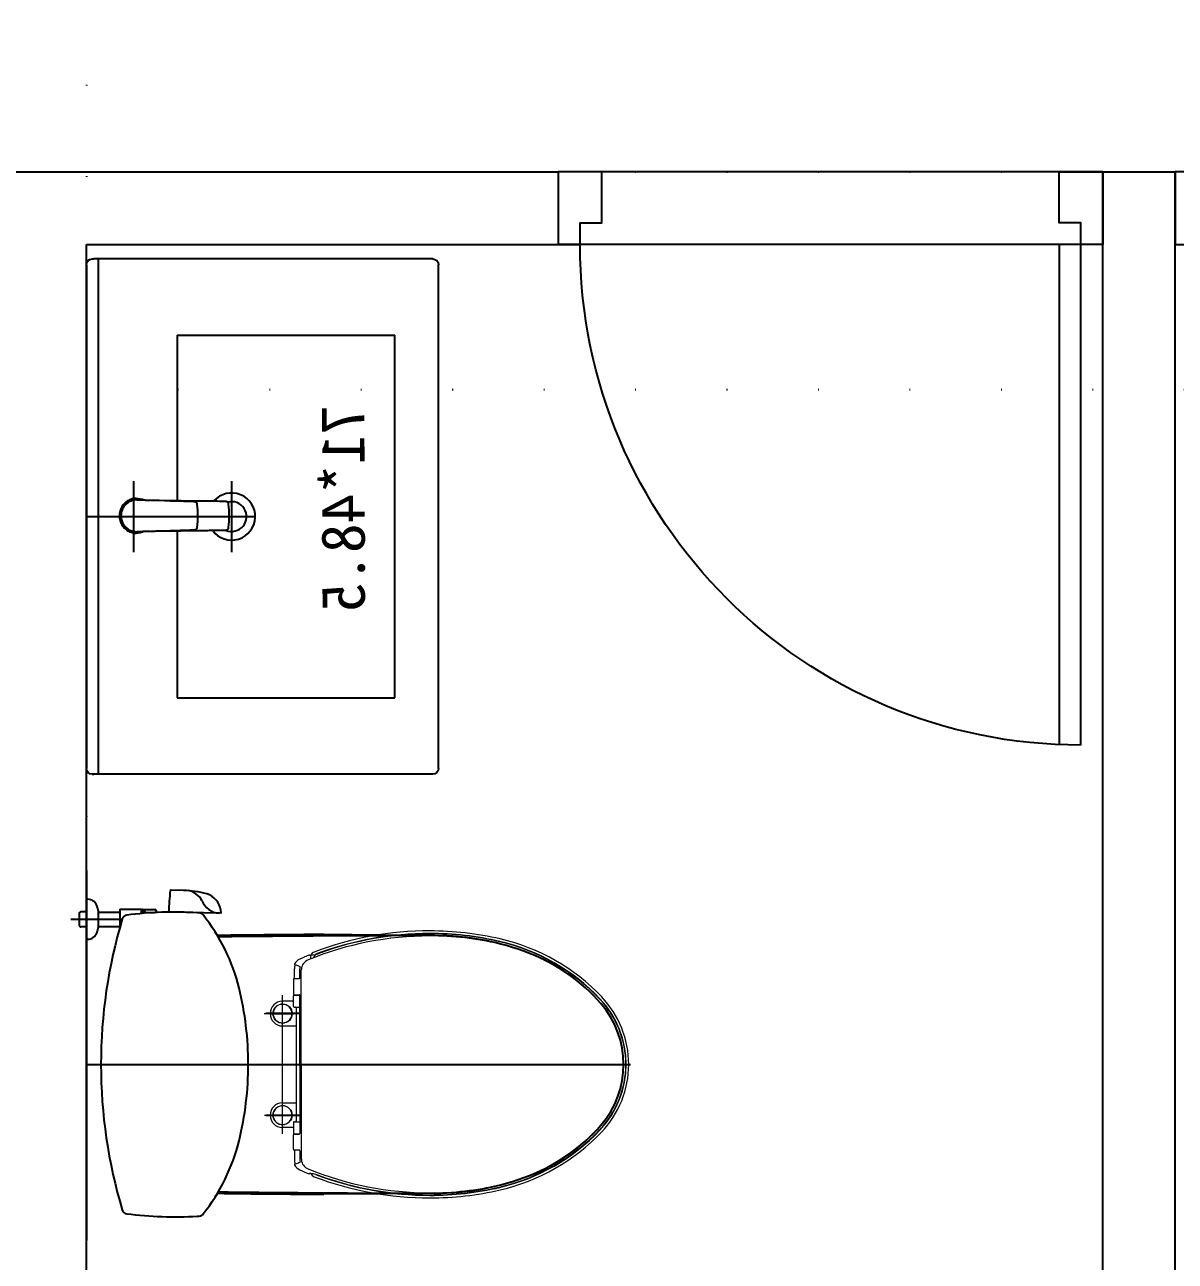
# Model space of a CAD drawing. Header units: millimetres. Extents: x 98197 to 106565, y 53890 to 60222.
# Drawn here: x 104256.9 to 104415.4, y 56485.4 to 56655.8 of the extents above; entities that cross this region are included whole.
import ezdxf

# ---------------------------------------------------------------- set-up
doc = ezdxf.new("R2010")
doc.units = ezdxf.units.MM
doc.header["$LTSCALE"] = 50
doc.header["$MEASUREMENT"] = 0
doc.linetypes.add('DASH_CENTER', pattern=[14, 11, -1, 1, -1])
doc.linetypes.add('DOT', pattern=[0.25, 0, -0.25])
doc.layers.get('0').update_dxf_attribs({"color": 8, "linetype": 'CONTINUOUS'})
doc.layers.add('00', color=7, linetype='DOT')
doc.styles.get("Standard").update_dxf_attribs({"font": 'romanc', "bigfont": 'CHINA.SHX'})

# ---------------------------------------------------------------- blocks, each defined once
blk = doc.blocks.new('*U37', base_point=(71322.47, 1628.82))
for p, q in [((71353.97, 1633.82), (71353.97, 1702.82)), ((71356.97, 1702.82), (71356.97, 1633.82)), ((71284.97, 1623.82), (71284.97, 1633.82)), ((71353.97, 1633.82), (71284.97, 1633.82)), ((71356.97, 1633.82), (71353.97, 1633.82)), ((71359.97, 1633.82), (71356.97, 1633.82)), ((71359.97, 1623.82), (71359.97, 1633.82)), ((71359.97, 1623.82), (71284.97, 1623.82))]:
    blk.add_line(p, q)
for points in [[(71284.97, 1633.82), (71287.97, 1633.82), (71287.97, 1630.82), (71290.97, 1630.82), (71290.97, 1623.82), (71284.97, 1623.82)], [(71359.97, 1633.82), (71356.97, 1633.82), (71356.97, 1630.82), (71353.97, 1630.82), (71353.97, 1623.82), (71359.97, 1623.82)]]:
    blk.add_lwpolyline(points)
blk.add_arc((71356.97, 1633.82), 69, 90, 180)
blk = doc.blocks.new('*U39', base_point=(71414.97, 1628.82))
for p, q in [((71372.97, 1717.82), (71372.97, 1633.82)), ((71375.97, 1633.82), (71375.97, 1717.82)), ((71369.97, 1623.82), (71369.97, 1633.82)), ((71372.97, 1633.82), (71375.97, 1633.82)), ((71459.97, 1623.82), (71459.97, 1633.82))]:
    blk.add_line(p, q)
for points in [[(71369.97, 1633.82), (71372.97, 1633.82), (71372.97, 1630.82), (71375.97, 1630.82), (71375.97, 1623.82), (71369.97, 1623.82)], [(71459.97, 1633.82), (71456.97, 1633.82), (71456.97, 1630.82), (71453.97, 1630.82), (71453.97, 1623.82), (71459.97, 1623.82)]]:
    blk.add_lwpolyline(points)
blk.add_arc((71372.97, 1633.82), 84, 0, 90)

msp = doc.modelspace()

# ---------------------------------------------------------------- linework, layer by layer
for p, q in [((104255.357, 56635.566), (104330.357, 56635.566)), ((104405.357, 56370.566), (104405.357, 56635.566)), ((104405.357, 56635.566), (104415.357, 56635.566)), ((104415.357, 56370.566), (104415.357, 56635.566)), ((104265.357, 56370.566), (104265.357, 56625.566)), ((104265.357, 56625.566), (104330.357, 56625.566)), ((104265.357, 56622.766), (104265.357, 56553.366)), ((104271.857, 56592.958), (104271.857, 56583.174)), ((104285.357, 56592.958), (104285.357, 56583.174)), ((104270.825, 56590.072), (104270.679, 56589.949)), ((104270.979, 56590.182), (104270.825, 56590.072)), ((104271.141, 56590.279), (104270.979, 56590.182)), ((104271.218, 56590.089), (104271.096, 56590.013)), ((104271.307, 56590.362), (104271.141, 56590.279)), ((104271.34, 56590.153), (104271.218, 56590.089)), ((104271.477, 56590.431), (104271.307, 56590.362)), ((104271.464, 56590.209), (104271.34, 56590.153)), ((104271.591, 56590.258), (104271.464, 56590.209)), ((104271.648, 56590.486), (104271.477, 56590.431)), ((104271.648, 56590.486), (104271.477, 56590.431)), ((104271.721, 56590.297), (104271.591, 56590.258)), ((104271.82, 56590.527), (104271.648, 56590.486)), ((104271.82, 56590.527), (104271.648, 56590.486)), ((104271.818, 56590.321), (104271.721, 56590.297)), ((104271.915, 56590.34), (104271.818, 56590.321)), ((104271.991, 56590.555), (104271.82, 56590.527)), ((104272.014, 56590.354), (104271.915, 56590.34)), ((104272.159, 56590.57), (104271.991, 56590.555)), ((104272.112, 56590.365), (104272.014, 56590.354)), ((104272.29, 56590.374), (104272.112, 56590.365)), ((104272.241, 56590.37), (104272.141, 56590.364)), ((104272.182, 56590.366), (104272.141, 56590.364)), ((104272.199, 56590.572), (104272.159, 56590.57)), ((104272.199, 56590.572), (104272.42, 56590.57)), ((104272.278, 56590.372), (104272.241, 56590.37)), ((104272.321, 56590.373), (104272.278, 56590.372)), ((104272.315, 56590.374), (104272.29, 56590.374)), ((104272.321, 56590.373), (104272.298, 56590.372)), ((104272.315, 56590.374), (104272.346, 56590.373)), ((104272.331, 56590.373), (104272.321, 56590.373)), ((104272.321, 56590.373), (104272.331, 56590.373)), ((104272.422, 56590.374), (104272.324, 56590.372)), ((104272.37, 56590.373), (104272.324, 56590.372)), ((104272.353, 56590.373), (104272.331, 56590.373)), ((104272.372, 56590.373), (104272.338, 56590.373)), ((104272.37, 56590.373), (104272.338, 56590.373)), ((104272.37, 56590.373), (104272.338, 56590.373)), ((104272.384, 56590.374), (104272.357, 56590.373)), ((104272.395, 56590.374), (104272.363, 56590.373)), ((104272.375, 56590.373), (104272.363, 56590.373)), ((104272.422, 56590.374), (104272.37, 56590.373)), ((104272.422, 56590.374), (104272.372, 56590.373)), ((104272.44, 56590.373), (104272.372, 56590.373)), ((104272.372, 56590.373), (104272.38, 56590.373)), ((104272.384, 56590.374), (104272.389, 56590.374)), ((104272.395, 56590.374), (104272.44, 56590.373)), ((104272.42, 56590.57), (104272.742, 56590.53)), ((104272.42, 56590.57), (104272.742, 56590.53)), ((104272.422, 56590.374), (104272.496, 56590.373)), ((104272.426, 56590.373), (104272.489, 56590.373)), ((104272.426, 56590.373), (104272.529, 56590.372)), ((104272.482, 56590.373), (104272.496, 56590.373)), ((104272.482, 56590.373), (104272.529, 56590.372)), ((104272.489, 56590.373), (104272.529, 56590.372)), ((104272.529, 56590.372), (104272.636, 56590.37)), ((104272.636, 56590.37), (104272.747, 56590.367)), ((104272.66, 56590.369), (104274.116, 56590.329)), ((104272.66, 56590.369), (104274.296, 56590.324)), ((104272.742, 56590.53), (104273.07, 56590.442)), ((104272.786, 56590.366), (104272.95, 56590.361)), ((104272.95, 56590.361), (104273.134, 56590.356)), ((104273.07, 56590.442), (104273.282, 56590.352)), ((104273.134, 56590.356), (104273.254, 56590.353)), ((104273.254, 56590.353), (104273.38, 56590.35)), ((104273.38, 56590.35), (104273.51, 56590.346)), ((104273.51, 56590.346), (104273.645, 56590.342)), ((104273.645, 56590.342), (104273.792, 56590.338)), ((104273.792, 56590.338), (104273.944, 56590.334)), ((104273.944, 56590.334), (104274.116, 56590.329)), ((104274.266, 56590.325), (104274.518, 56590.321)), ((104274.266, 56590.325), (104274.518, 56590.321)), ((104274.296, 56590.324), (104274.423, 56590.321)), ((104274.423, 56590.321), (104274.929, 56590.307)), ((104274.518, 56590.321), (104274.822, 56590.317)), ((104274.822, 56590.317), (104275.395, 56590.309)), ((104274.929, 56590.307), (104276.117, 56590.274)), ((104275.395, 56590.309), (104276.181, 56590.298)), ((104276.117, 56590.274), (104276.908, 56590.253)), ((104276.181, 56590.298), (104276.924, 56590.289)), ((104276.908, 56590.253), (104277.304, 56590.242)), ((104276.924, 56590.289), (104277.419, 56590.282)), ((104277.304, 56590.242), (104277.936, 56590.224)), ((104277.419, 56590.282), (104278.392, 56590.27)), ((104277.936, 56590.224), (104278.251, 56590.215)), ((104278.251, 56590.215), (104278.723, 56590.202)), ((104278.392, 56590.27), (104280.169, 56590.247)), ((104278.723, 56590.202), (104278.958, 56590.195)), ((104278.958, 56590.195), (104279.192, 56590.188)), ((104279.192, 56590.188), (104279.424, 56590.181)), ((104279.424, 56590.181), (104279.655, 56590.174)), ((104279.655, 56590.174), (104279.884, 56590.166)), ((104279.884, 56590.166), (104280.11, 56590.159)), ((104280.11, 56590.159), (104280.152, 56590.157)), ((104280.152, 56590.157), (104280.257, 56590.145)), ((104280.169, 56590.247), (104280.894, 56590.238)), ((104280.257, 56590.145), (104280.31, 56590.131)), ((104280.31, 56590.131), (104280.385, 56590.095)), ((104280.385, 56590.095), (104280.395, 56590.088)), ((104280.395, 56590.088), (104280.46, 56590.038)), ((104280.46, 56590.038), (104280.51, 56589.978)), ((104280.894, 56590.238), (104281.266, 56590.233)), ((104281.266, 56590.233), (104281.544, 56590.23)), ((104281.544, 56590.23), (104281.821, 56590.227)), ((104281.821, 56590.227), (104282.047, 56590.224)), ((104282.047, 56590.224), (104282.269, 56590.221)), ((104282.269, 56590.221), (104282.465, 56590.219)), ((104282.465, 56590.219), (104282.657, 56590.217)), ((104282.657, 56590.217), (104282.844, 56590.216)), ((104282.844, 56590.216), (104283.026, 56590.214)), ((104283.026, 56590.214), (104283.185, 56590.213)), ((104283.185, 56590.213), (104283.339, 56590.211)), ((104283.339, 56590.211), (104283.38, 56590.211)), ((104283.38, 56590.211), (104283.678, 56590.205)), ((104283.678, 56590.205), (104283.922, 56590.201)), ((104283.922, 56590.201), (104284.166, 56590.197)), ((104284.166, 56590.197), (104284.41, 56590.192)), ((104284.41, 56590.192), (104284.439, 56590.192)), ((104284.439, 56590.192), (104284.53, 56590.185)), ((104284.53, 56590.185), (104284.563, 56590.183)), ((104284.563, 56590.183), (104284.616, 56590.173)), ((104284.616, 56590.173), (104284.692, 56590.142)), ((104284.692, 56590.142), (104284.77, 56590.084)), ((104284.77, 56590.084), (104284.782, 56590.071)), ((104284.782, 56590.071), (104284.832, 56590.003)), ((104269.916, 56588.491), (104269.895, 56588.172)), ((104269.983, 56588.818), (104269.916, 56588.491)), ((104270.09, 56589.121), (104269.983, 56588.818)), ((104270.24, 56589.414), (104270.09, 56589.121)), ((104270.119, 56588.336), (104270.113, 56588.172)), ((104270.134, 56588.472), (104270.119, 56588.336)), ((104270.157, 56588.608), (104270.134, 56588.472)), ((104270.188, 56588.743), (104270.157, 56588.608)), ((104270.228, 56588.877), (104270.188, 56588.743)), ((104270.276, 56589.007), (104270.228, 56588.877)), ((104270.381, 56589.622), (104270.24, 56589.414)), ((104270.333, 56589.135), (104270.276, 56589.007)), ((104270.397, 56589.259), (104270.333, 56589.135)), ((104270.543, 56589.815), (104270.381, 56589.622)), ((104270.503, 56589.429), (104270.397, 56589.259)), ((104270.624, 56589.589), (104270.503, 56589.429)), ((104270.679, 56589.949), (104270.543, 56589.815)), ((104270.757, 56589.735), (104270.624, 56589.589)), ((104270.865, 56589.836), (104270.757, 56589.735)), ((104270.978, 56589.929), (104270.865, 56589.836)), ((104271.096, 56590.013), (104270.978, 56589.929)), ((104280.51, 56589.978), (104280.548, 56589.907)), ((104280.548, 56589.907), (104280.565, 56589.856)), ((104280.565, 56589.856), (104280.584, 56589.749)), ((104280.584, 56589.749), (104280.627, 56589.356)), ((104280.627, 56589.356), (104280.657, 56588.962)), ((104280.657, 56588.962), (104280.674, 56588.567)), ((104280.674, 56588.567), (104280.679, 56588.172)), ((104280.674, 56588.567), (104280.679, 56588.172)), ((104284.832, 56590.003), (104284.867, 56589.922)), ((104284.867, 56589.922), (104284.883, 56589.863)), ((104284.883, 56589.863), (104284.901, 56589.742)), ((104284.901, 56589.742), (104284.942, 56589.351)), ((104284.942, 56589.351), (104284.971, 56588.958)), ((104284.971, 56588.958), (104284.989, 56588.565)), ((104284.989, 56588.565), (104284.995, 56588.172)), ((104265.357, 56588.066), (104288.607, 56588.066)), ((104269.895, 56588.172), (104269.916, 56587.853)), ((104269.916, 56587.853), (104269.983, 56587.525)), ((104269.983, 56587.525), (104270.09, 56587.222)), ((104270.09, 56587.222), (104270.24, 56586.929)), ((104270.113, 56588.172), (104270.119, 56588.007)), ((104270.119, 56588.007), (104270.134, 56587.871)), ((104270.134, 56587.871), (104270.157, 56587.735)), ((104270.157, 56587.735), (104270.188, 56587.6)), ((104270.188, 56587.6), (104270.228, 56587.467)), ((104270.228, 56587.467), (104270.276, 56587.336)), ((104270.24, 56586.929), (104270.381, 56586.721)), ((104270.276, 56587.336), (104270.333, 56587.208)), ((104270.333, 56587.208), (104270.397, 56587.084)), ((104270.381, 56586.721), (104270.6, 56586.46)), ((104270.397, 56587.084), (104270.503, 56586.914)), ((104270.503, 56586.914), (104270.624, 56586.755)), ((104270.624, 56586.755), (104270.757, 56586.608)), ((104280.627, 56586.987), (104280.584, 56586.594)), ((104280.657, 56587.381), (104280.627, 56586.987)), ((104280.674, 56587.776), (104280.657, 56587.381)), ((104280.679, 56588.172), (104280.674, 56587.776)), ((104280.679, 56588.172), (104280.674, 56587.776)), ((104284.942, 56586.992), (104284.901, 56586.601)), ((104284.971, 56587.385), (104284.942, 56586.992)), ((104284.989, 56587.778), (104284.971, 56587.385)), ((104284.995, 56588.172), (104284.989, 56587.778)), ((104270.6, 56586.46), (104270.825, 56586.271)), ((104270.757, 56586.608), (104270.865, 56586.507)), ((104270.825, 56586.271), (104270.979, 56586.161)), ((104270.865, 56586.507), (104270.978, 56586.414)), ((104270.978, 56586.414), (104271.096, 56586.33)), ((104270.979, 56586.161), (104271.141, 56586.064)), ((104271.096, 56586.33), (104271.218, 56586.255)), ((104271.141, 56586.064), (104271.307, 56585.981)), ((104271.218, 56586.255), (104271.34, 56586.19)), ((104271.307, 56585.981), (104271.477, 56585.912)), ((104271.34, 56586.19), (104271.464, 56586.134)), ((104271.464, 56586.134), (104271.591, 56586.086)), ((104271.477, 56585.912), (104271.648, 56585.857)), ((104271.477, 56585.912), (104271.648, 56585.857)), ((104271.591, 56586.086), (104271.721, 56586.046)), ((104271.648, 56585.857), (104271.82, 56585.816)), ((104271.648, 56585.857), (104271.82, 56585.816)), ((104271.721, 56586.046), (104271.818, 56586.023)), ((104271.818, 56586.023), (104271.915, 56586.003)), ((104271.82, 56585.816), (104271.991, 56585.789)), ((104271.915, 56586.003), (104272.014, 56585.989)), ((104271.991, 56585.789), (104272.159, 56585.774)), ((104272.014, 56585.989), (104272.112, 56585.978)), ((104272.112, 56585.978), (104272.29, 56585.97)), ((104272.141, 56585.979), (104272.241, 56585.973)), ((104272.141, 56585.979), (104272.182, 56585.977)), ((104272.159, 56585.774), (104272.199, 56585.772)), ((104272.42, 56585.774), (104272.199, 56585.772)), ((104272.241, 56585.973), (104272.278, 56585.971)), ((104272.278, 56585.971), (104272.321, 56585.97)), ((104272.29, 56585.97), (104272.315, 56585.969)), ((104272.298, 56585.971), (104272.321, 56585.97)), ((104272.346, 56585.97), (104272.315, 56585.969)), ((104272.321, 56585.97), (104272.331, 56585.97)), ((104272.331, 56585.97), (104272.321, 56585.97)), ((104272.324, 56585.971), (104272.422, 56585.97)), ((104272.324, 56585.971), (104272.37, 56585.97)), ((104272.331, 56585.97), (104272.353, 56585.97)), ((104272.338, 56585.97), (104272.37, 56585.97)), ((104272.338, 56585.97), (104272.372, 56585.97)), ((104272.338, 56585.97), (104272.37, 56585.97)), ((104272.357, 56585.97), (104272.384, 56585.97)), ((104272.363, 56585.97), (104272.395, 56585.97)), ((104272.363, 56585.97), (104272.375, 56585.97)), ((104272.37, 56585.97), (104272.422, 56585.97)), ((104272.372, 56585.97), (104272.422, 56585.97)), ((104272.372, 56585.97), (104272.44, 56585.97)), ((104272.38, 56585.97), (104272.372, 56585.97)), ((104272.389, 56585.97), (104272.384, 56585.97)), ((104272.44, 56585.97), (104272.395, 56585.97)), ((104272.742, 56585.813), (104272.42, 56585.774)), ((104272.496, 56585.97), (104272.422, 56585.97)), ((104272.529, 56585.971), (104272.426, 56585.97)), ((104272.489, 56585.97), (104272.426, 56585.97)), ((104272.529, 56585.971), (104272.482, 56585.97)), ((104272.496, 56585.97), (104272.482, 56585.97)), ((104272.529, 56585.971), (104272.489, 56585.97)), ((104272.534, 56585.964), (104272.492, 56585.96)), ((104272.636, 56585.973), (104272.529, 56585.971)), ((104272.586, 56585.968), (104272.534, 56585.964)), ((104272.649, 56585.972), (104272.586, 56585.968)), ((104272.747, 56585.976), (104272.636, 56585.973)), ((104272.747, 56585.976), (104272.638, 56585.973)), ((104272.696, 56585.975), (104272.649, 56585.972)), ((104274.296, 56586.019), (104272.66, 56585.974)), ((104274.116, 56586.014), (104272.66, 56585.974)), ((104273.07, 56585.901), (104272.742, 56585.813)), ((104272.95, 56585.982), (104272.786, 56585.977)), ((104273.134, 56585.987), (104272.95, 56585.982)), ((104273.282, 56585.991), (104273.07, 56585.901)), ((104273.254, 56585.99), (104273.134, 56585.987)), ((104273.38, 56585.994), (104273.254, 56585.99)), ((104273.51, 56585.997), (104273.38, 56585.994)), ((104273.645, 56586.001), (104273.51, 56585.997)), ((104273.792, 56586.005), (104273.645, 56586.001)), ((104273.944, 56586.009), (104273.792, 56586.005)), ((104274.116, 56586.014), (104273.944, 56586.009)), ((104274.518, 56586.022), (104274.266, 56586.018)), ((104274.518, 56586.022), (104274.266, 56586.018)), ((104274.423, 56586.023), (104274.296, 56586.019)), ((104274.929, 56586.036), (104274.423, 56586.023)), ((104274.822, 56586.027), (104274.518, 56586.022)), ((104275.395, 56586.035), (104274.822, 56586.027)), ((104276.117, 56586.069), (104274.929, 56586.036)), ((104276.181, 56586.045), (104275.395, 56586.035)), ((104276.908, 56586.091), (104276.117, 56586.069)), ((104276.924, 56586.054), (104276.181, 56586.045)), ((104277.304, 56586.102), (104276.908, 56586.091)), ((104277.419, 56586.061), (104276.924, 56586.054)), ((104277.936, 56586.119), (104277.304, 56586.102)), ((104278.392, 56586.073), (104277.419, 56586.061)), ((104278.251, 56586.128), (104277.936, 56586.119)), ((104278.723, 56586.141), (104278.251, 56586.128)), ((104280.169, 56586.096), (104278.392, 56586.073)), ((104278.958, 56586.148), (104278.723, 56586.141)), ((104279.192, 56586.155), (104278.958, 56586.148)), ((104279.424, 56586.162), (104279.192, 56586.155)), ((104279.655, 56586.17), (104279.424, 56586.162)), ((104279.884, 56586.177), (104279.655, 56586.17)), ((104280.11, 56586.184), (104279.884, 56586.177)), ((104280.152, 56586.186), (104280.11, 56586.184)), ((104280.257, 56586.199), (104280.152, 56586.186)), ((104280.894, 56586.105), (104280.169, 56586.096)), ((104280.31, 56586.213), (104280.257, 56586.199)), ((104280.385, 56586.248), (104280.31, 56586.213)), ((104280.395, 56586.255), (104280.385, 56586.248)), ((104280.46, 56586.305), (104280.395, 56586.255)), ((104280.51, 56586.366), (104280.46, 56586.305)), ((104280.548, 56586.436), (104280.51, 56586.366)), ((104280.565, 56586.487), (104280.548, 56586.436)), ((104280.584, 56586.594), (104280.565, 56586.487)), ((104281.266, 56586.11), (104280.894, 56586.105)), ((104281.544, 56586.113), (104281.266, 56586.11)), ((104281.821, 56586.117), (104281.544, 56586.113)), ((104282.047, 56586.119), (104281.821, 56586.117)), ((104282.269, 56586.122), (104282.047, 56586.119)), ((104282.465, 56586.124), (104282.269, 56586.122)), ((104282.657, 56586.126), (104282.465, 56586.124)), ((104282.844, 56586.128), (104282.657, 56586.126)), ((104283.026, 56586.129), (104282.844, 56586.128)), ((104283.185, 56586.131), (104283.026, 56586.129)), ((104283.339, 56586.132), (104283.185, 56586.131)), ((104283.38, 56586.133), (104283.339, 56586.132)), ((104283.678, 56586.138), (104283.38, 56586.133)), ((104283.922, 56586.142), (104283.678, 56586.138)), ((104284.166, 56586.147), (104283.922, 56586.142)), ((104284.41, 56586.151), (104284.166, 56586.147)), ((104284.439, 56586.151), (104284.41, 56586.151)), ((104284.53, 56586.158), (104284.439, 56586.151)), ((104284.563, 56586.161), (104284.53, 56586.158)), ((104284.616, 56586.171), (104284.563, 56586.161)), ((104284.692, 56586.201), (104284.616, 56586.171)), ((104284.77, 56586.259), (104284.692, 56586.201)), ((104284.782, 56586.272), (104284.77, 56586.259)), ((104284.832, 56586.34), (104284.782, 56586.272)), ((104284.867, 56586.421), (104284.832, 56586.34)), ((104284.883, 56586.48), (104284.867, 56586.421)), ((104284.901, 56586.601), (104284.883, 56586.48)), ((104265.357, 56539.279), (104265.357, 56488.299)), ((104278.717, 56536.541), (104276.962, 56536.576)), ((104265.357, 56529.816), (104265.357, 56535.316)), ((104265.557, 56535.316), (104265.357, 56535.316)), ((104266.953, 56533.808), (104266.867, 56534.169)), ((104269.957, 56533.966), (104272.957, 56533.966)), ((104269.957, 56533.966), (104269.957, 56531.457)), ((104272.957, 56533.966), (104272.957, 56533.358)), ((104272.957, 56533.358), (104272.957, 56533.846)), ((104273.021, 56533.886), (104273.021, 56533.363)), ((104273.061, 56533.926), (104274.781, 56533.926)), ((104273.181, 56533.852), (104273.181, 56533.533)), ((104273.206, 56533.867), (104273.368, 56533.685)), ((104273.221, 56533.892), (104274.781, 56533.892)), ((104283.902, 56533.492), (104283.88, 56533.824)), ((104263.217, 56532.566), (104270.278, 56532.566)), ((104264.357, 56533.473), (104264.477, 56533.593)), ((104264.357, 56533.473), (104264.357, 56531.66)), ((104264.477, 56533.593), (104264.588, 56533.596)), ((104265.357, 56533.596), (104264.588, 56533.596)), ((104266.957, 56533.766), (104266.957, 56533.596)), ((104266.957, 56533.596), (104266.957, 56531.536)), ((104266.957, 56533.566), (104269.957, 56533.566)), ((104273.021, 56533.446), (104272.973, 56533.446)), ((104273.221, 56533.493), (104274.781, 56533.493)), ((104273.392, 56533.523), (104273.302, 56533.497)), ((104273.368, 56533.685), (104273.421, 56533.571)), ((104273.421, 56533.571), (104273.392, 56533.523)), ((104274.941, 56533.766), (104274.941, 56533.494)), ((104276.707, 56533.581), (104283.852, 56533.439)), ((104264.357, 56531.66), (104264.477, 56531.54)), ((104264.477, 56531.54), (104264.59, 56531.536)), ((104265.357, 56531.536), (104264.59, 56531.536)), ((104266.867, 56530.963), (104266.953, 56531.325)), ((104266.957, 56531.566), (104269.957, 56531.566)), ((104266.957, 56531.536), (104266.957, 56531.367)), ((104265.557, 56529.816), (104265.357, 56529.832)), ((104340.058, 56512.566), (104340.058, 56512.466))]:
    msp.add_line(p, q)
at = {"ltscale": 0.1}
for p, q in [((104266.157, 56623.566), (104266.357, 56623.566)), ((104313.057, 56623.566), (104266.357, 56623.566)), ((104266.957, 56623.566), (104266.957, 56552.566)), ((104313.857, 56553.366), (104313.857, 56622.766)), ((104277.857, 56613.066), (104277.857, 56590.226)), ((104277.857, 56613.066), (104307.857, 56613.066)), ((104307.857, 56563.066), (104307.857, 56613.066)), ((104277.857, 56586.117), (104277.857, 56563.066)), ((104277.857, 56563.066), (104307.857, 56563.066)), ((104266.357, 56552.566), (104266.157, 56552.566)), ((104266.157, 56552.566), (104266.357, 56552.566)), ((104313.057, 56552.566), (104266.357, 56552.566))]:
    msp.add_line(p, q, dxfattribs=at)
at = {"linetype": 'Continuous'}
for p, q in [((104305.895, 56530.391), (104298.058, 56530.469)), ((104305.895, 56494.742), (104298.058, 56494.664))]:
    msp.add_line(p, q, dxfattribs=at)
at = {"ltscale": 50}
for p, q in [((104313.357, 56530.316), (104305.895, 56530.391)), ((104313.357, 56494.816), (104305.895, 56494.742))]:
    msp.add_line(p, q, dxfattribs=at)
at = {"lineweight": 13}
for p, q in [((104296.211, 56527.303), (104296.211, 56527.099)), ((104294.009, 56524.466), (104294.009, 56525.719)), ((104294.754, 56524.466), (104294.754, 56525.719)), ((104294.961, 56512.566), (104294.961, 56525.582)), ((104293.862, 56524.266), (104293.862, 56522.266)), ((104293.982, 56524.366), (104293.962, 56524.366)), ((104294.654, 56524.366), (104293.982, 56524.366)), ((104293.861, 56521.316), (104293.861, 56522.016)), ((104293.961, 56522.116), (104294.74, 56522.116)), ((104293.962, 56522.166), (104294.654, 56522.166)), ((104294.754, 56512.566), (104294.754, 56522.069)), ((104293.861, 56521.266), (104292.361, 56521.266)), ((104293.861, 56520.566), (104293.861, 56521.316)), ((104293.961, 56520.466), (104294.008, 56520.466)), ((104294.008, 56520.466), (104294.754, 56520.466)), ((104294.008, 56520.466), (104294.139, 56520.466)), ((104294.239, 56520.366), (104294.239, 56517.916)), ((104292.361, 56517.866), (104294.239, 56517.866)), ((104294.239, 56517.916), (104294.239, 56507.216)), ((104294.754, 56512.566), (104294.754, 56503.064)), ((104294.961, 56512.566), (104294.961, 56499.551)), ((104292.361, 56507.266), (104294.239, 56507.266)), ((104294.239, 56507.216), (104294.239, 56504.766)), ((104293.861, 56503.866), (104292.361, 56503.866)), ((104293.861, 56504.566), (104293.861, 56503.816)), ((104293.861, 56503.816), (104293.861, 56503.116)), ((104293.961, 56504.666), (104294.008, 56504.666)), ((104294.008, 56504.666), (104294.139, 56504.666)), ((104294.008, 56504.666), (104294.754, 56504.666)), ((104293.862, 56500.866), (104293.862, 56502.866)), ((104293.961, 56503.016), (104294.74, 56503.016)), ((104293.962, 56502.966), (104294.654, 56502.966)), ((104293.982, 56500.766), (104293.962, 56500.766)), ((104294.654, 56500.766), (104293.982, 56500.766)), ((104294.009, 56500.666), (104294.009, 56499.414)), ((104294.754, 56500.666), (104294.754, 56499.414))]:
    msp.add_line(p, q, dxfattribs=at)
at = {"linetype": 'DASH_CENTER', "lineweight": 13, "ltscale": 5}
for p, q in [((104292.358, 56503.016), (104292.358, 56522.116)), ((104289.858, 56519.566), (104294.858, 56519.566)), ((104290.467, 56519.566), (104293.92, 56519.566)), ((104289.887, 56505.566), (104294.858, 56505.566))]:
    msp.add_line(p, q, dxfattribs=at)
at = {"ltscale": 3}
for p, q in [((104294.658, 56519.566), (104290.058, 56519.566)), ((104290.781, 56519.566), (104293.92, 56519.566)), ((104290.058, 56505.566), (104294.658, 56505.566)), ((104290.717, 56505.566), (104293.91, 56505.566))]:
    msp.add_line(p, q, dxfattribs=at)
at = {"linetype": 'DASH_CENTER', "ltscale": 5}
msp.add_line((104265.357, 56512.566), (104340.32, 56512.566), dxfattribs=at)
at = {"lineweight": 13}
for centre in [(104292.376, 56519.566), (104292.372, 56505.566)]:
    msp.add_circle(centre, 1.32, dxfattribs=at)
at = {"ltscale": 0.1, "extrusion": (0, 0, -1)}
for centre, start, end in [((-104266.157, 56622.766), 0, 90), ((-104313.057, 56622.766), 90, 180), ((-104266.157, 56553.366), 270, 0), ((-104313.057, 56553.366), 180, 270)]:
    msp.add_arc(centre, 0.8, start, end, dxfattribs=at)
for centre, radius, start, end in [((104285.357, 56588.066), 3.25, 216.64528, 138.61771), ((104285.357, 56588.066), 2.05, 247.99754, 105.64608), ((104298.936, 56533.525), 22.228, 172.22554, 179.85699), ((104276.961, 56536.526), 0.05, 88.86103, 173.25784), ((104277.84, 56518.408), 18.154, 76.90967, 87.23236), ((104278.873, 56533.873), 2.705, 28.08502, 78.15686), ((104280.951, 56533.286), 2.978, 10.41435, 70.35634), ((104265.557, 56534.016), 1.3, 20.46157, 90), ((104264.405, 56533.586), 2.53, 13.32192, 20.46157), ((104266.777, 56533.766), 0.18, 0.00072, 13.32192), ((104273.061, 56533.886), 0.04, 90, 180), ((104273.221, 56533.852), 0.04, 90, 180), ((104274.781, 56533.766), 0.16, 0, 90), ((104274.781, 56533.732), 0.16, 0, 90), ((104283.876, 56536.204), 2.822, 202.00531, 265.17423), ((104337.358, 56512.556), 70, 163.35634, 180), ((104271.009, 56532.391), 0.75, 97.37328, 163.35634), ((104277.458, 56482.556), 51, 86.43357, 97.37328), ((104272.973, 56533.486), 0.04, 246.42182, 270), ((104273.221, 56533.533), 0.04, 180, 270), ((104274.781, 56533.333), 0.16, 76.5396, 90), ((104277.458, 56482.556), 51, 86.12457, 86.43357), ((104280.854, 56532.692), 0.75, 38.50993, 86.12457), ((104260.939, 56516.845), 26.2, 13.78376, 38.50993), ((104283.853, 56533.489), 0.05, 268.86103, 3.86103), ((104265.557, 56531.116), 1.3, 270, 339.53843), ((104264.405, 56531.546), 2.53, 339.53843, 346.67808), ((104266.777, 56531.367), 0.18, 346.67808, 0.00072), ((104243.458, 56512.556), 44.2, 0, 13.78376), ((104337.358, 56512.556), 70, 180, 196.64366), ((104243.458, 56512.576), 44.2, 346.21624, 0), ((104260.684, 56508.381), 26.47, 321.6433, 346.15289), ((104271.009, 56492.722), 0.75, 196.64366, 262.62672), ((104277.458, 56542.556), 51, 262.62672, 273.56643), ((104277.458, 56542.556), 51, 273.56643, 273.87543), ((104280.854, 56492.421), 0.75, 273.87543, 321.49007)]:
    msp.add_arc(centre, radius, start, end)
at = {"linetype": 'Continuous'}
for centre, radius, start, end in [((104313.358, 54080.189), 2450.327, 90.35776, 90.700502), ((104313.358, 54080.189), 2450.127, 90.000006, 90.697798), ((104313.358, 58944.944), 2450.327, 269.29959, 269.64224), ((104313.358, 58944.944), 2450.327, 269.29959, 269.64224), ((104313.358, 58944.944), 2450.127, 269.302281, 269.814041), ((104313.358, 58944.944), 2450.127, 269.302281, 269.999996)]:
    msp.add_arc(centre, radius, start, end, dxfattribs=at)
at = {"lineweight": 13}
for centre, radius, start, end in [((104312.661, 56485.966), 45, 90, 110.7366), ((104312.661, 56485.966), 44.65, 90, 110.35138), ((104312.661, 56485.966), 44.6, 90, 109.84879), ((104312.661, 56487.966), 43, 76.945, 90), ((104312.661, 56487.966), 42.65, 76.945, 90), ((104312.661, 56487.966), 42.6, 76.945, 90), ((104312.661, 56485.966), 44.3, 90, 112.24109), ((104312.661, 56487.966), 42.3, 76.945, 90), ((104316.05, 56502.579), 27.3, 43.53571, 76.945), ((104316.05, 56502.579), 27.6, 43.53571, 76.945), ((104316.05, 56502.579), 27.65, 43.53571, 76.945), ((104316.05, 56502.579), 28, 43.53571, 76.945), ((104295.53, 56525.537), 1.735, 116.85658, 149.25374), ((104313.604, 56484.935), 46.176, 112.40031, 114.10253), ((104296.038, 56527.552), 0.0811, 63.74792, 112.4858), ((104295.874, 56527.27), 0.407, 56.28157, 60.49049), ((104296.198, 56528.05), 0.453, 257.46083, 277.71072), ((104297.011, 56527.303), 0.8, 157.95063, 180), ((104295.428, 56533.601), 6.056, 277.87762, 277.99019), ((104297.011, 56527.303), 0.8, 110.7366, 157.93139), ((104295.428, 56533.601), 6.056, 277.99019, 290.18647), ((104297.011, 56527.303), 0.8, 157.93139, 157.95063), ((104297.411, 56527.079), 0.8, 123.25439, 166.55354), ((104297.411, 56527.079), 0.8, 110.35138, 123.25439), ((104295.597, 56525.68), 1.589, 157.9507, 178.59567), ((104294.15, 56526.39), 0.116, 163.07547, 257.00208), ((104292.681, 56521.5), 4.991, 64.98084, 73.18939), ((104295.865, 56525.734), 1.111, 164.98666, 180.76326), ((104296.461, 56525.582), 1.5, 175.2583, 180), ((104296.461, 56525.582), 1.5, 112.24109, 175.2583), ((104293.962, 56524.266), 0.1, 90, 180), ((104293.778, 56524.475), 0.231, 332.03973, 357.94761), ((104294.654, 56524.466), 0.1, 270, 0), ((104293.961, 56522.016), 0.1, 90, 180), ((104293.962, 56522.266), 0.1, 180, 269.99999), ((104294.654, 56522.066), 0.1, 29.99913, 90), ((104294.654, 56522.066), 0.1, 1.28639, 29.99913), ((104292.361, 56519.566), 1.7, 90, 270), ((104292.376, 56519.566), 1.3, 227.20382, 222.79618), ((104293.961, 56520.566), 0.1, 180, 270), ((104294.139, 56520.366), 0.1, 0, 90), ((104326.561, 56512.566), 12.8, 316.46429, 43.53571), ((104326.561, 56512.566), 13.1, 0, 43.53571), ((104326.561, 56512.566), 13.15, 316.46429, 43.53571), ((104326.561, 56512.566), 13.5, 0, 43.53571), ((104326.561, 56512.566), 13.1, 316.46429, 0), ((104326.561, 56512.566), 13.5, 316.46429, 0), ((104292.361, 56505.566), 1.7, 90, 270), ((104292.372, 56505.566), 1.3, 227.20382, 222.79618), ((104293.961, 56504.566), 0.1, 90, 180), ((104294.139, 56504.766), 0.1, 270, 0), ((104316.05, 56522.554), 27.3, 283.055, 316.46429), ((104316.05, 56522.554), 27.6, 283.055, 316.46429), ((104316.05, 56522.554), 27.65, 283.055, 316.46429), ((104316.05, 56522.554), 28, 283.055, 316.46429), ((104293.961, 56503.116), 0.1, 180, 270), ((104293.962, 56502.866), 0.1, 90.00001, 180), ((104294.654, 56503.066), 0.1, 270, 330.00087), ((104294.654, 56503.066), 0.1, 330.00087, 358.71361), ((104293.962, 56500.866), 0.1, 180, 270), ((104293.778, 56500.658), 0.231, 2.05239, 27.96027), ((104294.654, 56500.666), 0.1, 0, 90), ((104295.597, 56499.453), 1.589, 181.40433, 202.0493), ((104294.15, 56498.743), 0.116, 102.99792, 196.92453), ((104295.53, 56499.596), 1.735, 210.74626, 243.14342), ((104292.681, 56503.633), 4.991, 286.81061, 295.01916), ((104313.604, 56540.198), 46.176, 245.89747, 247.59969), ((104295.865, 56499.399), 1.111, 179.23674, 195.01334), ((104296.461, 56499.551), 1.5, 180, 184.7417), ((104296.461, 56499.551), 1.5, 184.7417, 247.75891), ((104312.661, 56539.166), 44.3, 247.75891, 270), ((104296.038, 56497.581), 0.0811, 247.5142, 296.25208), ((104295.874, 56497.862), 0.407, 299.50951, 303.71843), ((104296.198, 56497.082), 0.453, 82.28928, 102.53917), ((104295.428, 56491.532), 6.056, 82.00981, 82.12238), ((104295.428, 56491.532), 6.056, 75.29928, 82.00981), ((104297.011, 56497.83), 0.8, 202.06861, 249.2634), ((104312.661, 56539.166), 45, 249.2634, 270), ((104297.411, 56498.054), 0.8, 236.08438, 249.64862), ((104295.428, 56491.532), 6.056, 69.81353, 75.29928), ((104312.661, 56539.166), 44.65, 249.64862, 270), ((104312.661, 56539.166), 44.6, 250.15121, 270), ((104312.661, 56537.166), 42.3, 270, 283.055), ((104312.661, 56537.166), 42.6, 270, 283.055), ((104312.661, 56537.166), 42.65, 270, 283.055), ((104312.661, 56537.166), 43, 270, 283.055)]:
    msp.add_arc(centre, radius, start, end, dxfattribs=at)
at = {"ltscale": 50}
for centre, radius, start, end in [((104313.357, 56494.316), 36, 68.74572, 90.01697), ((104317.345, 56504.568), 25, 40.96448, 68.74573), ((104326.557, 56512.566), 12.8, 319.03551, 40.96449), ((104317.345, 56520.565), 25, 291.25427, 319.03552), ((104313.357, 56530.816), 36, 269.99998, 291.25428)]:
    msp.add_arc(centre, radius, start, end, dxfattribs=at)
at = {"layer": '00'}
for p, q in [((104265.357, 57025.566), (104265.357, 56425.566)), ((104265.357, 56635.566), (104782.857, 56635.566)), ((104265.357, 56605.566), (104782.857, 56605.566))]:
    msp.add_line(p, q, dxfattribs=at)

# ---------------------------------------------------------------- block references
at = {"xscale": -1, "rotation": 180}
for name, p in [('*U37', (104367.857, 56630.566)), ('*U39', (104460.357, 56630.566))]:
    msp.add_blockref(name, p, dxfattribs=at)

# ---------------------------------------------------------------- texts
at = {"lineweight": 40, "extrusion": (0, 0, -1), "insert": (104300.731, 56589.147), "char_height": 6, "width": 43.84929, "attachment_point": 5, "text_direction": (0.002094, -0.999998, 0)}
msp.add_mtext('{\\fDFKai-SB|b0|i0|c136|p65;\\C5;71*48.5}', dxfattribs=at)

doc.saveas('drawing.dxf')
